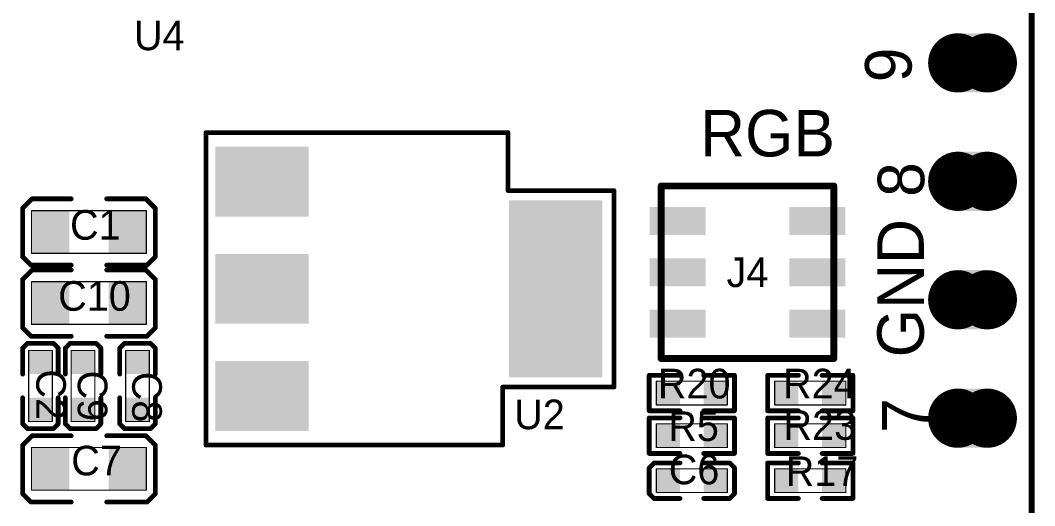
# Model space of a CAD drawing. Extents: x -12.2 to 34.7, y -17.8 to 44.3.
# Drawn here: x 3.71 to 25.46, y 17.19 to 27.6 of the extents above; entities that cross this region are included whole.
import ezdxf
from ezdxf.enums import TextEntityAlignment as Align

# ---------------------------------------------------------------- set-up
doc = ezdxf.new("R2010")
doc.units = 0
doc.header["$MEASUREMENT"] = 0
for name, color, linetype in [('2DLINES_1', 5, 'Continuous'), ('BOARD_OUTLINE', 1, 'Continuous'), ('LAYNR3', 1, 'Continuous'), ('PADLAYER_TOP', 160, 'Continuous'), ('PLACEMENT_OUTLINE_TOP', 6, 'Continuous'), ('TEXT_1', 1, 'Continuous')]:
    doc.layers.add(name, color=color, linetype=linetype)

msp = doc.modelspace()

# ---------------------------------------------------------------- linework, layer by layer
at = {"layer": '2DLINES_1'}
for points, const_width in [([(14.169, 25.194), (7.69, 25.194)], 0.1016), ([(7.69, 25.194), (7.69, 18.494)], 0.1016), ([(14.169, 23.95067), (14.169, 25.194)], 0.1016), ([(16.44, 23.95067), (14.169, 23.95067)], 0.1016), ([(16.44, 19.73733), (16.44, 23.95067)], 0.1016), ([(17.454, 24.0496), (21.154, 24.0496)], 0.15), ([(17.454, 20.3496), (17.454, 24.0496)], 0.15), ([(21.154, 24.0496), (21.154, 20.3496)], 0.15), ([(3.7592, 23.5712), (3.9624, 23.7744)], 0.1016), ([(3.9624, 23.7744), (4.8006, 23.7744)], 0.1016), ([(6.4008, 23.7744), (5.5626, 23.7744)], 0.1016), ([(6.604, 23.5712), (6.4008, 23.7744)], 0.1016), ([(3.7592, 22.5298), (3.7592, 23.5712)], 0.1016), ([(6.604, 22.5298), (6.604, 23.5712)], 0.1016), ([(3.937, 22.352), (3.7592, 22.5298)], 0.1016), ([(6.4262, 22.352), (6.604, 22.5298)], 0.1016), ([(3.7592, 22.0472), (3.9624, 22.2504)], 0.1016), ([(4.8006, 22.352), (3.937, 22.352)], 0.1016), ([(3.9624, 22.2504), (4.8006, 22.2504)], 0.1016), ([(5.5626, 22.352), (6.4262, 22.352)], 0.1016), ([(6.4008, 22.2504), (5.5626, 22.2504)], 0.1016), ([(6.604, 22.0472), (6.4008, 22.2504)], 0.1016), ([(3.7592, 21.0058), (3.7592, 22.0472)], 0.1016), ([(6.604, 21.0058), (6.604, 22.0472)], 0.1016), ([(3.937, 20.828), (3.7592, 21.0058)], 0.1016), ([(6.4262, 20.828), (6.604, 21.0058)], 0.1016), ([(3.8608, 20.6756), (3.7592, 20.574)], 0.1016), ([(4.4196, 20.6756), (3.8608, 20.6756)], 0.1016), ([(4.8006, 20.828), (3.937, 20.828)], 0.1016), ([(4.5212, 20.574), (4.4196, 20.6756)], 0.1016), ([(4.7752, 20.6756), (4.6736, 20.574)], 0.1016), ([(5.334, 20.6756), (4.7752, 20.6756)], 0.1016), ([(5.4356, 20.574), (5.334, 20.6756)], 0.1016), ([(5.5626, 20.828), (6.4262, 20.828)], 0.1016), ([(5.842, 20.574), (5.94335, 20.6756)], 0.1016), ([(5.94335, 20.6756), (6.4991, 20.6756)], 0.1016), ([(6.4991, 20.6756), (6.604, 20.5707)], 0.1016), ([(3.7592, 20.574), (3.7592, 20.0152)], 0.1016), ([(4.5212, 20.0152), (4.5212, 20.574)], 0.1016), ([(4.6736, 20.574), (4.6736, 20.0152)], 0.1016), ([(5.4356, 20.0152), (5.4356, 20.574)], 0.1016), ([(5.842, 20.0152), (5.842, 20.574)], 0.1016), ([(6.604, 20.5707), (6.604, 20.0152)], 0.1016), ([(21.154, 20.3496), (17.454, 20.3496)], 0.15), ([(17.8562, 19.9898), (17.1958, 19.9898)], 0.1016), ([(17.1958, 19.9898), (17.1958, 19.2278)], 0.1016), ([(18.3642, 19.9898), (19.0246, 19.9898)], 0.1016), ([(19.0246, 19.9898), (19.0246, 19.2278)], 0.1016), ([(19.7358, 19.2278), (19.7358, 19.9898)], 0.1016), ([(19.7358, 19.9898), (20.3962, 19.9898)], 0.1016), ([(21.5646, 19.9898), (20.9042, 19.9898)], 0.1016), ([(21.5646, 19.2278), (21.5646, 19.9898)], 0.1016), ([(14.05267, 18.494), (14.05267, 19.73733)], 0.1016), ([(14.05267, 19.73733), (16.44, 19.73733)], 0.1016), ([(3.7592, 18.9517), (3.7592, 19.5072)], 0.1016), ([(4.5212, 19.5072), (4.5212, 18.9484)], 0.1016), ([(4.6736, 18.9517), (4.6736, 19.5072)], 0.1016), ([(5.4356, 19.5072), (5.4356, 18.9484)], 0.1016), ([(5.842, 19.5072), (5.842, 18.9484)], 0.1016), ([(6.604, 18.9484), (6.604, 19.5072)], 0.1016), ([(17.1958, 19.2278), (17.8562, 19.2278)], 0.1016), ([(19.0246, 19.2278), (18.3642, 19.2278)], 0.1016), ([(20.3962, 19.2278), (19.7358, 19.2278)], 0.1016), ([(20.9042, 19.2278), (21.5646, 19.2278)], 0.1016), ([(3.8641, 18.8468), (3.7592, 18.9517)], 0.1016), ([(4.5212, 18.9484), (4.41985, 18.8468)], 0.1016), ([(4.7785, 18.8468), (4.6736, 18.9517)], 0.1016), ([(5.4356, 18.9484), (5.33425, 18.8468)], 0.1016), ([(5.842, 18.9484), (5.9436, 18.8468)], 0.1016), ([(6.5024, 18.8468), (6.604, 18.9484)], 0.1016), ([(17.1958, 18.3134), (17.1958, 19.0754)], 0.1016), ([(17.1958, 19.0754), (17.8562, 19.0754)], 0.1016), ([(19.0246, 19.0754), (18.3642, 19.0754)], 0.1016), ([(19.0246, 18.3134), (19.0246, 19.0754)], 0.1016), ([(19.7358, 18.3134), (19.7358, 19.0754)], 0.1016), ([(19.7358, 19.0754), (20.3962, 19.0754)], 0.1016), ([(21.5646, 19.0754), (20.9042, 19.0754)], 0.1016), ([(21.5646, 18.3134), (21.5646, 19.0754)], 0.1016), ([(3.7592, 18.4912), (3.9624, 18.6944)], 0.1016), ([(4.41985, 18.8468), (3.8641, 18.8468)], 0.1016), ([(3.9624, 18.6944), (4.8006, 18.6944)], 0.1016), ([(5.33425, 18.8468), (4.7785, 18.8468)], 0.1016), ([(6.4008, 18.6944), (5.5626, 18.6944)], 0.1016), ([(5.9436, 18.8468), (6.5024, 18.8468)], 0.1016), ([(6.604, 18.4912), (6.4008, 18.6944)], 0.1016), ([(3.7592, 17.4498), (3.7592, 18.4912)], 0.1016), ([(6.604, 17.4498), (6.604, 18.4912)], 0.1016), ([(7.69, 18.494), (14.05267, 18.494)], 0.1016), ([(17.8562, 18.3134), (17.1958, 18.3134)], 0.1016), ([(18.3642, 18.3134), (19.0246, 18.3134)], 0.1016), ([(20.3962, 18.3134), (19.7358, 18.3134)], 0.1016), ([(20.9042, 18.3134), (21.5646, 18.3134)], 0.1016), ([(17.1958, 18.0053), (17.3007, 18.1102)], 0.1016), ([(17.3007, 18.1102), (17.8562, 18.1102)], 0.1016), ([(18.923, 18.1102), (18.3642, 18.1102)], 0.1016), ([(19.0246, 18.0086), (18.923, 18.1102)], 0.1016), ([(19.0246, 17.4498), (19.0246, 18.0086)], 0.1016), ([(19.7358, 17.3482), (19.7358, 18.1102)], 0.1016), ([(19.7358, 18.1102), (20.3962, 18.1102)], 0.1016), ([(21.5646, 18.1102), (20.9042, 18.1102)], 0.1016), ([(21.5646, 17.3482), (21.5646, 18.1102)], 0.1016), ([(17.1958, 17.44955), (17.1958, 18.0053)], 0.1016), ([(3.937, 17.272), (3.7592, 17.4498)], 0.1016), ([(6.4262, 17.272), (6.604, 17.4498)], 0.1016), ([(17.2974, 17.3482), (17.1958, 17.44955)], 0.1016), ([(18.923, 17.3482), (19.0246, 17.4498)], 0.1016), ([(4.8006, 17.272), (3.937, 17.272)], 0.1016), ([(5.5626, 17.272), (6.4262, 17.272)], 0.1016), ([(17.8562, 17.3482), (17.2974, 17.3482)], 0.1016), ([(18.3642, 17.3482), (18.923, 17.3482)], 0.1016), ([(20.3962, 17.3482), (19.7358, 17.3482)], 0.1016), ([(20.9042, 17.3482), (21.5646, 17.3482)], 0.1016)]:
    msp.add_lwpolyline(points, dxfattribs=dict(at, const_width=const_width))
for points, const_width in [([(7.6646, 25.194, 1), (7.7154, 25.194, 1)], 0.0508), ([(7.6646, 25.194, 1), (7.7154, 25.194, 1)], 0.0508), ([(14.1436, 25.194, 1), (14.1944, 25.194, 1)], 0.0508), ([(14.1436, 25.194, 1), (14.1944, 25.194, 1)], 0.0508), ([(14.1436, 23.95067, 1), (14.1944, 23.95067, 1)], 0.0508), ([(14.1436, 23.95067, 1), (14.1944, 23.95067, 1)], 0.0508), ([(16.4146, 23.95067, 1), (16.4654, 23.95067, 1)], 0.0508), ([(16.4146, 23.95067, 1), (16.4654, 23.95067, 1)], 0.0508), ([(17.4165, 24.0496, 1), (17.4915, 24.0496, 1)], 0.075), ([(17.4165, 24.0496, 1), (17.4915, 24.0496, 1)], 0.075), ([(21.1165, 24.0496, 1), (21.1915, 24.0496, 1)], 0.075), ([(21.1165, 24.0496, 1), (21.1915, 24.0496, 1)], 0.075), ([(3.937, 23.7744, 1), (3.9878, 23.7744, 1)], 0.0508), ([(3.937, 23.7744, 1), (3.9878, 23.7744, 1)], 0.0508), ([(4.7752, 23.7744, 1), (4.826, 23.7744, 1)], 0.0508), ([(5.5372, 23.7744, 1), (5.588, 23.7744, 1)], 0.0508), ([(6.3754, 23.7744, 1), (6.4262, 23.7744, 1)], 0.0508), ([(6.3754, 23.7744, 1), (6.4262, 23.7744, 1)], 0.0508), ([(3.7338, 23.5712, 1), (3.7846, 23.5712, 1)], 0.0508), ([(3.7338, 23.5712, 1), (3.7846, 23.5712, 1)], 0.0508), ([(6.5786, 23.5712, 1), (6.6294, 23.5712, 1)], 0.0508), ([(6.5786, 23.5712, 1), (6.6294, 23.5712, 1)], 0.0508), ([(3.7338, 22.5298, 1), (3.7846, 22.5298, 1)], 0.0508), ([(3.7338, 22.5298, 1), (3.7846, 22.5298, 1)], 0.0508), ([(6.5786, 22.5298, 1), (6.6294, 22.5298, 1)], 0.0508), ([(6.5786, 22.5298, 1), (6.6294, 22.5298, 1)], 0.0508), ([(3.9116, 22.352, 1), (3.9624, 22.352, 1)], 0.0508), ([(3.9116, 22.352, 1), (3.9624, 22.352, 1)], 0.0508), ([(3.937, 22.2504, 1), (3.9878, 22.2504, 1)], 0.0508), ([(3.937, 22.2504, 1), (3.9878, 22.2504, 1)], 0.0508), ([(4.7752, 22.352, 1), (4.826, 22.352, 1)], 0.0508), ([(4.7752, 22.2504, 1), (4.826, 22.2504, 1)], 0.0508), ([(5.5372, 22.352, 1), (5.588, 22.352, 1)], 0.0508), ([(5.5372, 22.2504, 1), (5.588, 22.2504, 1)], 0.0508), ([(6.3754, 22.2504, 1), (6.4262, 22.2504, 1)], 0.0508), ([(6.3754, 22.2504, 1), (6.4262, 22.2504, 1)], 0.0508), ([(6.4008, 22.352, 1), (6.4516, 22.352, 1)], 0.0508), ([(6.4008, 22.352, 1), (6.4516, 22.352, 1)], 0.0508), ([(3.7338, 22.0472, 1), (3.7846, 22.0472, 1)], 0.0508), ([(3.7338, 22.0472, 1), (3.7846, 22.0472, 1)], 0.0508), ([(6.5786, 22.0472, 1), (6.6294, 22.0472, 1)], 0.0508), ([(6.5786, 22.0472, 1), (6.6294, 22.0472, 1)], 0.0508), ([(3.7338, 21.0058, 1), (3.7846, 21.0058, 1)], 0.0508), ([(3.7338, 21.0058, 1), (3.7846, 21.0058, 1)], 0.0508), ([(6.5786, 21.0058, 1), (6.6294, 21.0058, 1)], 0.0508), ([(6.5786, 21.0058, 1), (6.6294, 21.0058, 1)], 0.0508), ([(3.8354, 20.6756, 1), (3.8862, 20.6756, 1)], 0.0508), ([(3.8354, 20.6756, 1), (3.8862, 20.6756, 1)], 0.0508), ([(3.9116, 20.828, 1), (3.9624, 20.828, 1)], 0.0508), ([(3.9116, 20.828, 1), (3.9624, 20.828, 1)], 0.0508), ([(4.3942, 20.6756, 1), (4.445, 20.6756, 1)], 0.0508), ([(4.3942, 20.6756, 1), (4.445, 20.6756, 1)], 0.0508), ([(4.7498, 20.6756, 1), (4.8006, 20.6756, 1)], 0.0508), ([(4.7498, 20.6756, 1), (4.8006, 20.6756, 1)], 0.0508), ([(4.7752, 20.828, 1), (4.826, 20.828, 1)], 0.0508), ([(5.3086, 20.6756, 1), (5.3594, 20.6756, 1)], 0.0508), ([(5.3086, 20.6756, 1), (5.3594, 20.6756, 1)], 0.0508), ([(5.5372, 20.828, 1), (5.588, 20.828, 1)], 0.0508), ([(5.91795, 20.6756, 1), (5.96875, 20.6756, 1)], 0.0508), ([(5.91795, 20.6756, 1), (5.96875, 20.6756, 1)], 0.0508), ([(6.4008, 20.828, 1), (6.4516, 20.828, 1)], 0.0508), ([(6.4008, 20.828, 1), (6.4516, 20.828, 1)], 0.0508), ([(6.4737, 20.6756, 1), (6.5245, 20.6756, 1)], 0.0508), ([(6.4737, 20.6756, 1), (6.5245, 20.6756, 1)], 0.0508), ([(3.7338, 20.574, 1), (3.7846, 20.574, 1)], 0.0508), ([(3.7338, 20.574, 1), (3.7846, 20.574, 1)], 0.0508), ([(4.4958, 20.574, 1), (4.5466, 20.574, 1)], 0.0508), ([(4.4958, 20.574, 1), (4.5466, 20.574, 1)], 0.0508), ([(4.6482, 20.574, 1), (4.699, 20.574, 1)], 0.0508), ([(4.6482, 20.574, 1), (4.699, 20.574, 1)], 0.0508), ([(5.4102, 20.574, 1), (5.461, 20.574, 1)], 0.0508), ([(5.4102, 20.574, 1), (5.461, 20.574, 1)], 0.0508), ([(5.8166, 20.574, 1), (5.8674, 20.574, 1)], 0.0508), ([(5.8166, 20.574, 1), (5.8674, 20.574, 1)], 0.0508), ([(6.5786, 20.5707, 1), (6.6294, 20.5707, 1)], 0.0508), ([(6.5786, 20.5707, 1), (6.6294, 20.5707, 1)], 0.0508), ([(17.4165, 20.3496, 1), (17.4915, 20.3496, 1)], 0.075), ([(17.4165, 20.3496, 1), (17.4915, 20.3496, 1)], 0.075), ([(21.1165, 20.3496, 1), (21.1915, 20.3496, 1)], 0.075), ([(21.1165, 20.3496, 1), (21.1915, 20.3496, 1)], 0.075), ([(3.7338, 20.0152, 1), (3.7846, 20.0152, 1)], 0.0508), ([(4.4958, 20.0152, 1), (4.5466, 20.0152, 1)], 0.0508), ([(4.6482, 20.0152, 1), (4.699, 20.0152, 1)], 0.0508), ([(5.4102, 20.0152, 1), (5.461, 20.0152, 1)], 0.0508), ([(5.8166, 20.0152, 1), (5.8674, 20.0152, 1)], 0.0508), ([(6.5786, 20.0152, 1), (6.6294, 20.0152, 1)], 0.0508), ([(17.1704, 19.9898, 1), (17.2212, 19.9898, 1)], 0.0508), ([(17.1704, 19.9898, 1), (17.2212, 19.9898, 1)], 0.0508), ([(17.8308, 19.9898, 1), (17.8816, 19.9898, 1)], 0.0508), ([(18.3388, 19.9898, 1), (18.3896, 19.9898, 1)], 0.0508), ([(18.9992, 19.9898, 1), (19.05, 19.9898, 1)], 0.0508), ([(18.9992, 19.9898, 1), (19.05, 19.9898, 1)], 0.0508), ([(19.7104, 19.9898, 1), (19.7612, 19.9898, 1)], 0.0508), ([(19.7104, 19.9898, 1), (19.7612, 19.9898, 1)], 0.0508), ([(20.3708, 19.9898, 1), (20.4216, 19.9898, 1)], 0.0508), ([(20.8788, 19.9898, 1), (20.9296, 19.9898, 1)], 0.0508), ([(21.5392, 19.9898, 1), (21.59, 19.9898, 1)], 0.0508), ([(21.5392, 19.9898, 1), (21.59, 19.9898, 1)], 0.0508), ([(14.02727, 19.73733, 1), (14.07807, 19.73733, 1)], 0.0508), ([(14.02727, 19.73733, 1), (14.07807, 19.73733, 1)], 0.0508), ([(16.4146, 19.73733, 1), (16.4654, 19.73733, 1)], 0.0508), ([(16.4146, 19.73733, 1), (16.4654, 19.73733, 1)], 0.0508), ([(3.7338, 19.5072, 1), (3.7846, 19.5072, 1)], 0.0508), ([(4.4958, 19.5072, 1), (4.5466, 19.5072, 1)], 0.0508), ([(4.6482, 19.5072, 1), (4.699, 19.5072, 1)], 0.0508), ([(5.4102, 19.5072, 1), (5.461, 19.5072, 1)], 0.0508), ([(5.8166, 19.5072, 1), (5.8674, 19.5072, 1)], 0.0508), ([(6.5786, 19.5072, 1), (6.6294, 19.5072, 1)], 0.0508), ([(17.1704, 19.2278, 1), (17.2212, 19.2278, 1)], 0.0508), ([(17.1704, 19.2278, 1), (17.2212, 19.2278, 1)], 0.0508), ([(17.8308, 19.2278, 1), (17.8816, 19.2278, 1)], 0.0508), ([(18.3388, 19.2278, 1), (18.3896, 19.2278, 1)], 0.0508), ([(18.9992, 19.2278, 1), (19.05, 19.2278, 1)], 0.0508), ([(18.9992, 19.2278, 1), (19.05, 19.2278, 1)], 0.0508), ([(19.7104, 19.2278, 1), (19.7612, 19.2278, 1)], 0.0508), ([(19.7104, 19.2278, 1), (19.7612, 19.2278, 1)], 0.0508), ([(20.3708, 19.2278, 1), (20.4216, 19.2278, 1)], 0.0508), ([(20.8788, 19.2278, 1), (20.9296, 19.2278, 1)], 0.0508), ([(21.5392, 19.2278, 1), (21.59, 19.2278, 1)], 0.0508), ([(21.5392, 19.2278, 1), (21.59, 19.2278, 1)], 0.0508), ([(3.7338, 18.9517, 1), (3.7846, 18.9517, 1)], 0.0508), ([(3.7338, 18.9517, 1), (3.7846, 18.9517, 1)], 0.0508), ([(4.4958, 18.9484, 1), (4.5466, 18.9484, 1)], 0.0508), ([(4.4958, 18.9484, 1), (4.5466, 18.9484, 1)], 0.0508), ([(4.6482, 18.9517, 1), (4.699, 18.9517, 1)], 0.0508), ([(4.6482, 18.9517, 1), (4.699, 18.9517, 1)], 0.0508), ([(5.4102, 18.9484, 1), (5.461, 18.9484, 1)], 0.0508), ([(5.4102, 18.9484, 1), (5.461, 18.9484, 1)], 0.0508), ([(5.8166, 18.9484, 1), (5.8674, 18.9484, 1)], 0.0508), ([(5.8166, 18.9484, 1), (5.8674, 18.9484, 1)], 0.0508), ([(6.5786, 18.9484, 1), (6.6294, 18.9484, 1)], 0.0508), ([(6.5786, 18.9484, 1), (6.6294, 18.9484, 1)], 0.0508), ([(17.1704, 19.0754, 1), (17.2212, 19.0754, 1)], 0.0508), ([(17.1704, 19.0754, 1), (17.2212, 19.0754, 1)], 0.0508), ([(17.8308, 19.0754, 1), (17.8816, 19.0754, 1)], 0.0508), ([(18.3388, 19.0754, 1), (18.3896, 19.0754, 1)], 0.0508), ([(18.9992, 19.0754, 1), (19.05, 19.0754, 1)], 0.0508), ([(18.9992, 19.0754, 1), (19.05, 19.0754, 1)], 0.0508), ([(19.7104, 19.0754, 1), (19.7612, 19.0754, 1)], 0.0508), ([(19.7104, 19.0754, 1), (19.7612, 19.0754, 1)], 0.0508), ([(20.3708, 19.0754, 1), (20.4216, 19.0754, 1)], 0.0508), ([(20.8788, 19.0754, 1), (20.9296, 19.0754, 1)], 0.0508), ([(21.5392, 19.0754, 1), (21.59, 19.0754, 1)], 0.0508), ([(21.5392, 19.0754, 1), (21.59, 19.0754, 1)], 0.0508), ([(3.8387, 18.8468, 1), (3.8895, 18.8468, 1)], 0.0508), ([(3.8387, 18.8468, 1), (3.8895, 18.8468, 1)], 0.0508), ([(3.937, 18.6944, 1), (3.9878, 18.6944, 1)], 0.0508), ([(3.937, 18.6944, 1), (3.9878, 18.6944, 1)], 0.0508), ([(4.39445, 18.8468, 1), (4.44525, 18.8468, 1)], 0.0508), ([(4.39445, 18.8468, 1), (4.44525, 18.8468, 1)], 0.0508), ([(4.7531, 18.8468, 1), (4.8039, 18.8468, 1)], 0.0508), ([(4.7531, 18.8468, 1), (4.8039, 18.8468, 1)], 0.0508), ([(4.7752, 18.6944, 1), (4.826, 18.6944, 1)], 0.0508), ([(5.30885, 18.8468, 1), (5.35965, 18.8468, 1)], 0.0508), ([(5.30885, 18.8468, 1), (5.35965, 18.8468, 1)], 0.0508), ([(5.5372, 18.6944, 1), (5.588, 18.6944, 1)], 0.0508), ([(5.9182, 18.8468, 1), (5.969, 18.8468, 1)], 0.0508), ([(5.9182, 18.8468, 1), (5.969, 18.8468, 1)], 0.0508), ([(6.3754, 18.6944, 1), (6.4262, 18.6944, 1)], 0.0508), ([(6.3754, 18.6944, 1), (6.4262, 18.6944, 1)], 0.0508), ([(6.477, 18.8468, 1), (6.5278, 18.8468, 1)], 0.0508), ([(6.477, 18.8468, 1), (6.5278, 18.8468, 1)], 0.0508), ([(3.7338, 18.4912, 1), (3.7846, 18.4912, 1)], 0.0508), ([(3.7338, 18.4912, 1), (3.7846, 18.4912, 1)], 0.0508), ([(6.5786, 18.4912, 1), (6.6294, 18.4912, 1)], 0.0508), ([(6.5786, 18.4912, 1), (6.6294, 18.4912, 1)], 0.0508), ([(7.6646, 18.494, 1), (7.7154, 18.494, 1)], 0.0508), ([(7.6646, 18.494, 1), (7.7154, 18.494, 1)], 0.0508), ([(14.02727, 18.494, 1), (14.07807, 18.494, 1)], 0.0508), ([(14.02727, 18.494, 1), (14.07807, 18.494, 1)], 0.0508), ([(17.1704, 18.3134, 1), (17.2212, 18.3134, 1)], 0.0508), ([(17.1704, 18.3134, 1), (17.2212, 18.3134, 1)], 0.0508), ([(17.8308, 18.3134, 1), (17.8816, 18.3134, 1)], 0.0508), ([(18.3388, 18.3134, 1), (18.3896, 18.3134, 1)], 0.0508), ([(18.9992, 18.3134, 1), (19.05, 18.3134, 1)], 0.0508), ([(18.9992, 18.3134, 1), (19.05, 18.3134, 1)], 0.0508), ([(19.7104, 18.3134, 1), (19.7612, 18.3134, 1)], 0.0508), ([(19.7104, 18.3134, 1), (19.7612, 18.3134, 1)], 0.0508), ([(20.3708, 18.3134, 1), (20.4216, 18.3134, 1)], 0.0508), ([(20.8788, 18.3134, 1), (20.9296, 18.3134, 1)], 0.0508), ([(21.5392, 18.3134, 1), (21.59, 18.3134, 1)], 0.0508), ([(21.5392, 18.3134, 1), (21.59, 18.3134, 1)], 0.0508), ([(17.2753, 18.1102, 1), (17.3261, 18.1102, 1)], 0.0508), ([(17.2753, 18.1102, 1), (17.3261, 18.1102, 1)], 0.0508), ([(17.8308, 18.1102, 1), (17.8816, 18.1102, 1)], 0.0508), ([(18.3388, 18.1102, 1), (18.3896, 18.1102, 1)], 0.0508), ([(18.8976, 18.1102, 1), (18.9484, 18.1102, 1)], 0.0508), ([(18.8976, 18.1102, 1), (18.9484, 18.1102, 1)], 0.0508), ([(18.9992, 18.0086, 1), (19.05, 18.0086, 1)], 0.0508), ([(18.9992, 18.0086, 1), (19.05, 18.0086, 1)], 0.0508), ([(19.7104, 18.1102, 1), (19.7612, 18.1102, 1)], 0.0508), ([(19.7104, 18.1102, 1), (19.7612, 18.1102, 1)], 0.0508), ([(20.3708, 18.1102, 1), (20.4216, 18.1102, 1)], 0.0508), ([(20.8788, 18.1102, 1), (20.9296, 18.1102, 1)], 0.0508), ([(21.5392, 18.1102, 1), (21.59, 18.1102, 1)], 0.0508), ([(21.5392, 18.1102, 1), (21.59, 18.1102, 1)], 0.0508), ([(17.1704, 18.0053, 1), (17.2212, 18.0053, 1)], 0.0508), ([(17.1704, 18.0053, 1), (17.2212, 18.0053, 1)], 0.0508), ([(3.7338, 17.4498, 1), (3.7846, 17.4498, 1)], 0.0508), ([(3.7338, 17.4498, 1), (3.7846, 17.4498, 1)], 0.0508), ([(6.5786, 17.4498, 1), (6.6294, 17.4498, 1)], 0.0508), ([(6.5786, 17.4498, 1), (6.6294, 17.4498, 1)], 0.0508), ([(17.1704, 17.44955, 1), (17.2212, 17.44955, 1)], 0.0508), ([(17.1704, 17.44955, 1), (17.2212, 17.44955, 1)], 0.0508), ([(18.9992, 17.4498, 1), (19.05, 17.4498, 1)], 0.0508), ([(18.9992, 17.4498, 1), (19.05, 17.4498, 1)], 0.0508), ([(3.9116, 17.272, 1), (3.9624, 17.272, 1)], 0.0508), ([(3.9116, 17.272, 1), (3.9624, 17.272, 1)], 0.0508), ([(4.7752, 17.272, 1), (4.826, 17.272, 1)], 0.0508), ([(5.5372, 17.272, 1), (5.588, 17.272, 1)], 0.0508), ([(6.4008, 17.272, 1), (6.4516, 17.272, 1)], 0.0508), ([(6.4008, 17.272, 1), (6.4516, 17.272, 1)], 0.0508), ([(17.272, 17.3482, 1), (17.3228, 17.3482, 1)], 0.0508), ([(17.272, 17.3482, 1), (17.3228, 17.3482, 1)], 0.0508), ([(17.8308, 17.3482, 1), (17.8816, 17.3482, 1)], 0.0508), ([(18.3388, 17.3482, 1), (18.3896, 17.3482, 1)], 0.0508), ([(18.8976, 17.3482, 1), (18.9484, 17.3482, 1)], 0.0508), ([(18.8976, 17.3482, 1), (18.9484, 17.3482, 1)], 0.0508), ([(19.7104, 17.3482, 1), (19.7612, 17.3482, 1)], 0.0508), ([(19.7104, 17.3482, 1), (19.7612, 17.3482, 1)], 0.0508), ([(20.3708, 17.3482, 1), (20.4216, 17.3482, 1)], 0.0508), ([(20.8788, 17.3482, 1), (20.9296, 17.3482, 1)], 0.0508), ([(21.5392, 17.3482, 1), (21.59, 17.3482, 1)], 0.0508), ([(21.5392, 17.3482, 1), (21.59, 17.3482, 1)], 0.0508)]:
    msp.add_lwpolyline(points, format="xyb", close=True, dxfattribs=dict(at, const_width=const_width))
at = {"layer": 'BOARD_OUTLINE', "const_width": 0.127}
msp.add_lwpolyline([(25.4, 1), (25.4, 37.9128, 0.414214)], format="xyb", dxfattribs=at)
msp.add_lwpolyline([(25.4, 1), (25.4, 37.9128, 0.414214)], format="xyb", dxfattribs=at)
at = {"layer": 'PADLAYER_TOP', "const_width": 0.635}
for points in [[(23.495, 26.69, 1), (24.13, 26.69, 1)], [(24.13, 26.69, 1), (24.765, 26.69, 1)], [(23.495, 24.15, 1), (24.13, 24.15, 1)], [(24.13, 24.15, 1), (24.765, 24.15, 1)], [(23.495, 21.61, 1), (24.13, 21.61, 1)], [(24.13, 21.61, 1), (24.765, 21.61, 1)], [(23.495, 19.07, 1), (24.13, 19.07, 1)], [(24.13, 19.07, 1), (24.765, 19.07, 1)]]:
    msp.add_lwpolyline(points, format="xyb", close=True, dxfattribs=at)
at = {"layer": 'PADLAYER_TOP'}
for points in [[(24.4475, 27.325), (23.8125, 27.325), (24.4475, 26.055), (23.8125, 26.055)], [(7.89, 23.394), (9.89, 23.394), (7.89, 24.894), (9.89, 24.894)], [(24.4475, 24.785), (23.8125, 24.785), (24.4475, 23.515), (23.8125, 23.515)], [(14.19, 23.744), (14.19, 19.944), (16.19, 23.744), (16.19, 19.944)], [(3.9497, 23.5204), (3.9497, 22.606), (4.7625, 23.5204), (4.7625, 22.606)], [(5.6007, 23.5204), (5.6007, 22.606), (6.4135, 23.5204), (6.4135, 22.606)], [(17.204, 22.9996), (18.404, 22.9996), (17.204, 23.5996), (18.404, 23.5996)], [(20.204, 22.9996), (21.404, 22.9996), (20.204, 23.5996), (21.404, 23.5996)], [(7.89, 21.094), (9.89, 21.094), (7.89, 22.594), (9.89, 22.594)], [(17.204, 21.8996), (18.404, 21.8996), (17.204, 22.4996), (18.404, 22.4996)], [(20.204, 21.8996), (21.404, 21.8996), (20.204, 22.4996), (21.404, 22.4996)], [(24.4475, 22.245), (23.8125, 22.245), (24.4475, 20.975), (23.8125, 20.975)], [(3.9497, 21.9964), (3.9497, 21.082), (4.7625, 21.9964), (4.7625, 21.082)], [(5.6007, 21.9964), (5.6007, 21.082), (6.4135, 21.9964), (6.4135, 21.082)], [(17.204, 20.7996), (18.404, 20.7996), (17.204, 21.3996), (18.404, 21.3996)], [(20.204, 20.7996), (21.404, 20.7996), (20.204, 21.3996), (21.404, 21.3996)], [(3.8862, 20.5232), (3.8862, 20.0152), (4.3942, 20.5232), (4.3942, 20.0152)], [(4.8006, 20.5232), (4.8006, 20.0152), (5.3086, 20.5232), (5.3086, 20.0152)], [(6.477, 20.0152), (6.477, 20.5232), (5.969, 20.0152), (5.969, 20.5232)], [(7.89, 18.794), (9.89, 18.794), (7.89, 20.294), (9.89, 20.294)], [(17.3482, 19.3548), (17.8562, 19.3548), (17.3482, 19.8628), (17.8562, 19.8628)], [(18.3642, 19.3548), (18.8722, 19.3548), (18.3642, 19.8628), (18.8722, 19.8628)], [(20.3962, 19.8628), (19.8882, 19.8628), (20.3962, 19.3548), (19.8882, 19.3548)], [(21.4122, 19.8628), (20.9042, 19.8628), (21.4122, 19.3548), (20.9042, 19.3548)], [(24.4475, 19.705), (23.8125, 19.705), (24.4475, 18.435), (23.8125, 18.435)], [(3.8862, 19.5072), (3.8862, 18.9992), (4.3942, 19.5072), (4.3942, 18.9992)], [(4.8006, 19.5072), (4.8006, 18.9992), (5.3086, 19.5072), (5.3086, 18.9992)], [(6.477, 18.9992), (6.477, 19.5072), (5.969, 18.9992), (5.969, 19.5072)], [(17.8562, 18.9484), (17.3482, 18.9484), (17.8562, 18.4404), (17.3482, 18.4404)], [(18.8722, 18.9484), (18.3642, 18.9484), (18.8722, 18.4404), (18.3642, 18.4404)], [(20.3962, 18.9484), (19.8882, 18.9484), (20.3962, 18.4404), (19.8882, 18.4404)], [(21.4122, 18.9484), (20.9042, 18.9484), (21.4122, 18.4404), (20.9042, 18.4404)], [(3.9497, 18.4404), (3.9497, 17.526), (4.7625, 18.4404), (4.7625, 17.526)], [(5.6007, 18.4404), (5.6007, 17.526), (6.4135, 18.4404), (6.4135, 17.526)], [(17.8562, 17.9832), (17.3482, 17.9832), (17.8562, 17.4752), (17.3482, 17.4752)], [(18.8722, 17.9832), (18.3642, 17.9832), (18.8722, 17.4752), (18.3642, 17.4752)], [(20.3962, 17.9832), (19.8882, 17.9832), (20.3962, 17.4752), (19.8882, 17.4752)], [(21.4122, 17.9832), (20.9042, 17.9832), (21.4122, 17.4752), (20.9042, 17.4752)]]:
    msp.add_solid(points, dxfattribs=at)
at = {"layer": 'PLACEMENT_OUTLINE_TOP'}
for points, const_width in [([(14.169, 25.194), (7.69, 25.194)], 0.1016), ([(7.69, 25.194), (7.69, 18.494)], 0.1016), ([(14.169, 23.95067), (14.169, 25.194)], 0.1016), ([(16.44, 23.95067), (14.169, 23.95067)], 0.1016), ([(16.44, 19.73733), (16.44, 23.95067)], 0.1016), ([(17.454, 24.0496), (21.154, 24.0496)], 0.15), ([(17.454, 20.3496), (17.454, 24.0496)], 0.15), ([(21.154, 24.0496), (21.154, 20.3496)], 0.15), ([(3.9497, 22.606), (3.9497, 23.5204)], 0.0254), ([(3.9497, 23.5204), (6.4135, 23.5204)], 0.0254), ([(6.4135, 23.5204), (6.4135, 22.606)], 0.0254), ([(6.4135, 22.606), (3.9497, 22.606)], 0.0254), ([(3.9497, 21.082), (3.9497, 21.9964)], 0.0254), ([(3.9497, 21.9964), (6.4135, 21.9964)], 0.0254), ([(6.4135, 21.9964), (6.4135, 21.082)], 0.0254), ([(6.4135, 21.082), (3.9497, 21.082)], 0.0254), ([(3.8862, 20.5232), (4.3942, 20.5232)], 0.0254), ([(3.8862, 18.9992), (3.8862, 20.5232)], 0.0254), ([(4.3942, 20.5232), (4.3942, 18.9992)], 0.0254), ([(4.8006, 20.5232), (5.3086, 20.5232)], 0.0254), ([(4.8006, 18.9992), (4.8006, 20.5232)], 0.0254), ([(5.3086, 20.5232), (5.3086, 18.9992)], 0.0254), ([(5.969, 18.9992), (5.969, 20.5232)], 0.0254), ([(5.969, 20.5232), (6.477, 20.5232)], 0.0254), ([(6.477, 20.5232), (6.477, 18.9992)], 0.0254), ([(21.154, 20.3496), (17.454, 20.3496)], 0.15), ([(17.3482, 19.3548), (17.3482, 19.8628)], 0.0254), ([(17.3482, 19.8628), (18.8722, 19.8628)], 0.0254), ([(18.8722, 19.8628), (18.8722, 19.3548)], 0.0254), ([(19.8882, 19.3548), (19.8882, 19.8628)], 0.0254), ([(19.8882, 19.8628), (21.4122, 19.8628)], 0.0254), ([(21.4122, 19.8628), (21.4122, 19.3548)], 0.0254), ([(14.05267, 18.494), (14.05267, 19.73733)], 0.1016), ([(14.05267, 19.73733), (16.44, 19.73733)], 0.1016), ([(18.8722, 19.3548), (17.3482, 19.3548)], 0.0254), ([(21.4122, 19.3548), (19.8882, 19.3548)], 0.0254), ([(4.3942, 18.9992), (3.8862, 18.9992)], 0.0254), ([(5.3086, 18.9992), (4.8006, 18.9992)], 0.0254), ([(6.477, 18.9992), (5.969, 18.9992)], 0.0254), ([(17.3482, 18.4404), (17.3482, 18.9484)], 0.0254), ([(17.3482, 18.9484), (18.8722, 18.9484)], 0.0254), ([(18.8722, 18.9484), (18.8722, 18.4404)], 0.0254), ([(19.8882, 18.4404), (19.8882, 18.9484)], 0.0254), ([(19.8882, 18.9484), (21.4122, 18.9484)], 0.0254), ([(21.4122, 18.9484), (21.4122, 18.4404)], 0.0254), ([(7.69, 18.494), (14.05267, 18.494)], 0.1016), ([(3.9497, 17.526), (3.9497, 18.4404)], 0.0254), ([(3.9497, 18.4404), (6.4135, 18.4404)], 0.0254), ([(6.4135, 18.4404), (6.4135, 17.526)], 0.0254), ([(18.8722, 18.4404), (17.3482, 18.4404)], 0.0254), ([(21.4122, 18.4404), (19.8882, 18.4404)], 0.0254), ([(17.3482, 17.4752), (17.3482, 17.9832)], 0.0254), ([(17.3482, 17.9832), (18.8722, 17.9832)], 0.0254), ([(18.8722, 17.9832), (18.8722, 17.4752)], 0.0254), ([(19.8882, 17.4752), (19.8882, 17.9832)], 0.0254), ([(19.8882, 17.9832), (21.4122, 17.9832)], 0.0254), ([(21.4122, 17.9832), (21.4122, 17.4752)], 0.0254), ([(6.4135, 17.526), (3.9497, 17.526)], 0.0254), ([(18.8722, 17.4752), (17.3482, 17.4752)], 0.0254), ([(21.4122, 17.4752), (19.8882, 17.4752)], 0.0254)]:
    msp.add_lwpolyline(points, dxfattribs=dict(at, const_width=const_width))
for points, const_width in [([(7.6646, 25.194, 1), (7.7154, 25.194, 1)], 0.0508), ([(7.6646, 25.194, 1), (7.7154, 25.194, 1)], 0.0508), ([(14.1436, 25.194, 1), (14.1944, 25.194, 1)], 0.0508), ([(14.1436, 25.194, 1), (14.1944, 25.194, 1)], 0.0508), ([(14.1436, 23.95067, 1), (14.1944, 23.95067, 1)], 0.0508), ([(14.1436, 23.95067, 1), (14.1944, 23.95067, 1)], 0.0508), ([(16.4146, 23.95067, 1), (16.4654, 23.95067, 1)], 0.0508), ([(16.4146, 23.95067, 1), (16.4654, 23.95067, 1)], 0.0508), ([(17.4165, 24.0496, 1), (17.4915, 24.0496, 1)], 0.075), ([(17.4165, 24.0496, 1), (17.4915, 24.0496, 1)], 0.075), ([(21.1165, 24.0496, 1), (21.1915, 24.0496, 1)], 0.075), ([(21.1165, 24.0496, 1), (21.1915, 24.0496, 1)], 0.075), ([(3.94335, 23.5204, 1), (3.95605, 23.5204, 1)], 0.0127), ([(3.94335, 23.5204, 1), (3.95605, 23.5204, 1)], 0.0127), ([(6.40715, 23.5204, 1), (6.41985, 23.5204, 1)], 0.0127), ([(6.40715, 23.5204, 1), (6.41985, 23.5204, 1)], 0.0127), ([(3.94335, 22.606, 1), (3.95605, 22.606, 1)], 0.0127), ([(3.94335, 22.606, 1), (3.95605, 22.606, 1)], 0.0127), ([(6.40715, 22.606, 1), (6.41985, 22.606, 1)], 0.0127), ([(6.40715, 22.606, 1), (6.41985, 22.606, 1)], 0.0127), ([(3.94335, 21.9964, 1), (3.95605, 21.9964, 1)], 0.0127), ([(3.94335, 21.9964, 1), (3.95605, 21.9964, 1)], 0.0127), ([(6.40715, 21.9964, 1), (6.41985, 21.9964, 1)], 0.0127), ([(6.40715, 21.9964, 1), (6.41985, 21.9964, 1)], 0.0127), ([(3.94335, 21.082, 1), (3.95605, 21.082, 1)], 0.0127), ([(3.94335, 21.082, 1), (3.95605, 21.082, 1)], 0.0127), ([(6.40715, 21.082, 1), (6.41985, 21.082, 1)], 0.0127), ([(6.40715, 21.082, 1), (6.41985, 21.082, 1)], 0.0127), ([(3.87985, 20.5232, 1), (3.89255, 20.5232, 1)], 0.0127), ([(3.87985, 20.5232, 1), (3.89255, 20.5232, 1)], 0.0127), ([(4.38785, 20.5232, 1), (4.40055, 20.5232, 1)], 0.0127), ([(4.38785, 20.5232, 1), (4.40055, 20.5232, 1)], 0.0127), ([(4.79425, 20.5232, 1), (4.80695, 20.5232, 1)], 0.0127), ([(4.79425, 20.5232, 1), (4.80695, 20.5232, 1)], 0.0127), ([(5.30225, 20.5232, 1), (5.31495, 20.5232, 1)], 0.0127), ([(5.30225, 20.5232, 1), (5.31495, 20.5232, 1)], 0.0127), ([(5.96265, 20.5232, 1), (5.97535, 20.5232, 1)], 0.0127), ([(5.96265, 20.5232, 1), (5.97535, 20.5232, 1)], 0.0127), ([(6.47065, 20.5232, 1), (6.48335, 20.5232, 1)], 0.0127), ([(6.47065, 20.5232, 1), (6.48335, 20.5232, 1)], 0.0127), ([(17.4165, 20.3496, 1), (17.4915, 20.3496, 1)], 0.075), ([(17.4165, 20.3496, 1), (17.4915, 20.3496, 1)], 0.075), ([(21.1165, 20.3496, 1), (21.1915, 20.3496, 1)], 0.075), ([(21.1165, 20.3496, 1), (21.1915, 20.3496, 1)], 0.075), ([(17.34185, 19.8628, 1), (17.35455, 19.8628, 1)], 0.0127), ([(17.34185, 19.8628, 1), (17.35455, 19.8628, 1)], 0.0127), ([(18.86585, 19.8628, 1), (18.87855, 19.8628, 1)], 0.0127), ([(18.86585, 19.8628, 1), (18.87855, 19.8628, 1)], 0.0127), ([(19.88185, 19.8628, 1), (19.89455, 19.8628, 1)], 0.0127), ([(19.88185, 19.8628, 1), (19.89455, 19.8628, 1)], 0.0127), ([(21.40585, 19.8628, 1), (21.41855, 19.8628, 1)], 0.0127), ([(21.40585, 19.8628, 1), (21.41855, 19.8628, 1)], 0.0127), ([(14.02727, 19.73733, 1), (14.07807, 19.73733, 1)], 0.0508), ([(14.02727, 19.73733, 1), (14.07807, 19.73733, 1)], 0.0508), ([(16.4146, 19.73733, 1), (16.4654, 19.73733, 1)], 0.0508), ([(16.4146, 19.73733, 1), (16.4654, 19.73733, 1)], 0.0508), ([(17.34185, 19.3548, 1), (17.35455, 19.3548, 1)], 0.0127), ([(17.34185, 19.3548, 1), (17.35455, 19.3548, 1)], 0.0127), ([(18.86585, 19.3548, 1), (18.87855, 19.3548, 1)], 0.0127), ([(18.86585, 19.3548, 1), (18.87855, 19.3548, 1)], 0.0127), ([(19.88185, 19.3548, 1), (19.89455, 19.3548, 1)], 0.0127), ([(19.88185, 19.3548, 1), (19.89455, 19.3548, 1)], 0.0127), ([(21.40585, 19.3548, 1), (21.41855, 19.3548, 1)], 0.0127), ([(21.40585, 19.3548, 1), (21.41855, 19.3548, 1)], 0.0127), ([(3.87985, 18.9992, 1), (3.89255, 18.9992, 1)], 0.0127), ([(3.87985, 18.9992, 1), (3.89255, 18.9992, 1)], 0.0127), ([(4.38785, 18.9992, 1), (4.40055, 18.9992, 1)], 0.0127), ([(4.38785, 18.9992, 1), (4.40055, 18.9992, 1)], 0.0127), ([(4.79425, 18.9992, 1), (4.80695, 18.9992, 1)], 0.0127), ([(4.79425, 18.9992, 1), (4.80695, 18.9992, 1)], 0.0127), ([(5.30225, 18.9992, 1), (5.31495, 18.9992, 1)], 0.0127), ([(5.30225, 18.9992, 1), (5.31495, 18.9992, 1)], 0.0127), ([(5.96265, 18.9992, 1), (5.97535, 18.9992, 1)], 0.0127), ([(5.96265, 18.9992, 1), (5.97535, 18.9992, 1)], 0.0127), ([(6.47065, 18.9992, 1), (6.48335, 18.9992, 1)], 0.0127), ([(6.47065, 18.9992, 1), (6.48335, 18.9992, 1)], 0.0127), ([(17.34185, 18.9484, 1), (17.35455, 18.9484, 1)], 0.0127), ([(17.34185, 18.9484, 1), (17.35455, 18.9484, 1)], 0.0127), ([(18.86585, 18.9484, 1), (18.87855, 18.9484, 1)], 0.0127), ([(18.86585, 18.9484, 1), (18.87855, 18.9484, 1)], 0.0127), ([(19.88185, 18.9484, 1), (19.89455, 18.9484, 1)], 0.0127), ([(19.88185, 18.9484, 1), (19.89455, 18.9484, 1)], 0.0127), ([(21.40585, 18.9484, 1), (21.41855, 18.9484, 1)], 0.0127), ([(21.40585, 18.9484, 1), (21.41855, 18.9484, 1)], 0.0127), ([(7.6646, 18.494, 1), (7.7154, 18.494, 1)], 0.0508), ([(7.6646, 18.494, 1), (7.7154, 18.494, 1)], 0.0508), ([(14.02727, 18.494, 1), (14.07807, 18.494, 1)], 0.0508), ([(14.02727, 18.494, 1), (14.07807, 18.494, 1)], 0.0508), ([(3.94335, 18.4404, 1), (3.95605, 18.4404, 1)], 0.0127), ([(3.94335, 18.4404, 1), (3.95605, 18.4404, 1)], 0.0127), ([(6.40715, 18.4404, 1), (6.41985, 18.4404, 1)], 0.0127), ([(6.40715, 18.4404, 1), (6.41985, 18.4404, 1)], 0.0127), ([(17.34185, 18.4404, 1), (17.35455, 18.4404, 1)], 0.0127), ([(17.34185, 18.4404, 1), (17.35455, 18.4404, 1)], 0.0127), ([(18.86585, 18.4404, 1), (18.87855, 18.4404, 1)], 0.0127), ([(18.86585, 18.4404, 1), (18.87855, 18.4404, 1)], 0.0127), ([(19.88185, 18.4404, 1), (19.89455, 18.4404, 1)], 0.0127), ([(19.88185, 18.4404, 1), (19.89455, 18.4404, 1)], 0.0127), ([(21.40585, 18.4404, 1), (21.41855, 18.4404, 1)], 0.0127), ([(21.40585, 18.4404, 1), (21.41855, 18.4404, 1)], 0.0127), ([(17.34185, 17.9832, 1), (17.35455, 17.9832, 1)], 0.0127), ([(17.34185, 17.9832, 1), (17.35455, 17.9832, 1)], 0.0127), ([(18.86585, 17.9832, 1), (18.87855, 17.9832, 1)], 0.0127), ([(18.86585, 17.9832, 1), (18.87855, 17.9832, 1)], 0.0127), ([(19.88185, 17.9832, 1), (19.89455, 17.9832, 1)], 0.0127), ([(19.88185, 17.9832, 1), (19.89455, 17.9832, 1)], 0.0127), ([(21.40585, 17.9832, 1), (21.41855, 17.9832, 1)], 0.0127), ([(21.40585, 17.9832, 1), (21.41855, 17.9832, 1)], 0.0127), ([(3.94335, 17.526, 1), (3.95605, 17.526, 1)], 0.0127), ([(3.94335, 17.526, 1), (3.95605, 17.526, 1)], 0.0127), ([(6.40715, 17.526, 1), (6.41985, 17.526, 1)], 0.0127), ([(6.40715, 17.526, 1), (6.41985, 17.526, 1)], 0.0127), ([(17.34185, 17.4752, 1), (17.35455, 17.4752, 1)], 0.0127), ([(17.34185, 17.4752, 1), (17.35455, 17.4752, 1)], 0.0127), ([(18.86585, 17.4752, 1), (18.87855, 17.4752, 1)], 0.0127), ([(18.86585, 17.4752, 1), (18.87855, 17.4752, 1)], 0.0127), ([(19.88185, 17.4752, 1), (19.89455, 17.4752, 1)], 0.0127), ([(19.88185, 17.4752, 1), (19.89455, 17.4752, 1)], 0.0127), ([(21.40585, 17.4752, 1), (21.41855, 17.4752, 1)], 0.0127), ([(21.40585, 17.4752, 1), (21.41855, 17.4752, 1)], 0.0127)]:
    msp.add_lwpolyline(points, format="xyb", close=True, dxfattribs=dict(at, const_width=const_width))

# ---------------------------------------------------------------- texts
at = {"layer": 'LAYNR3'}
for s, height, p in [('9', 0.99786, (23.12245, 26.27604)), ('8', 0.99786, (23.39355, 23.81704)), ('GND', 0.997863, (23.38539, 20.37546)), ('7', 0.99786, (23.48339, 18.75518))]:
    msp.add_text(s, height=height, rotation=89.999982, dxfattribs=at).set_placement(p, align=Align.BOTTOM_LEFT)
msp.add_text('RGB', height=0.997863, dxfattribs=at).set_placement((18.288, 24.384), align=Align.BOTTOM_LEFT)
at = {"layer": 'TEXT_1'}
for s, p in [('U4', (6.1468, 26.7716)), ('R20', (17.38255, 19.304))]:
    msp.add_text(s, height=0.635003, dxfattribs=at).set_placement(p, align=Align.BOTTOM_LEFT)
for s, rotation, p in [('C1', 0.000039, (4.7752, 22.7076)), ('C10', 0.000039, (4.5212, 21.1836)), ('C2', 270.000001, (3.8608, 20.1168)), ('C9', 270.000001, (4.7498, 20.0914)), ('C8', 270.000002, (5.9182, 20.066)), ('R24', 0.000039, (20.066, 19.304)), ('U2', 359.999982, (14.3002, 18.6436)), ('R5', 0.000039, (17.6048, 18.3896)), ('R23', 0.000039, (20.0761, 18.415)), ('C7', 0.000039, (4.8006, 17.653)), ('C6', 0.000039, (17.6149, 17.4625)), ('R17', 0.000039, (20.12257, 17.4244))]:
    msp.add_text(s, height=0.635003, rotation=rotation, dxfattribs=at).set_placement(p, align=Align.BOTTOM_LEFT)
msp.add_text('J4', height=0.635003, dxfattribs=at).set_placement((19.304, 22.1996), align=Align.MIDDLE_CENTER)

doc.saveas('drawing.dxf')
